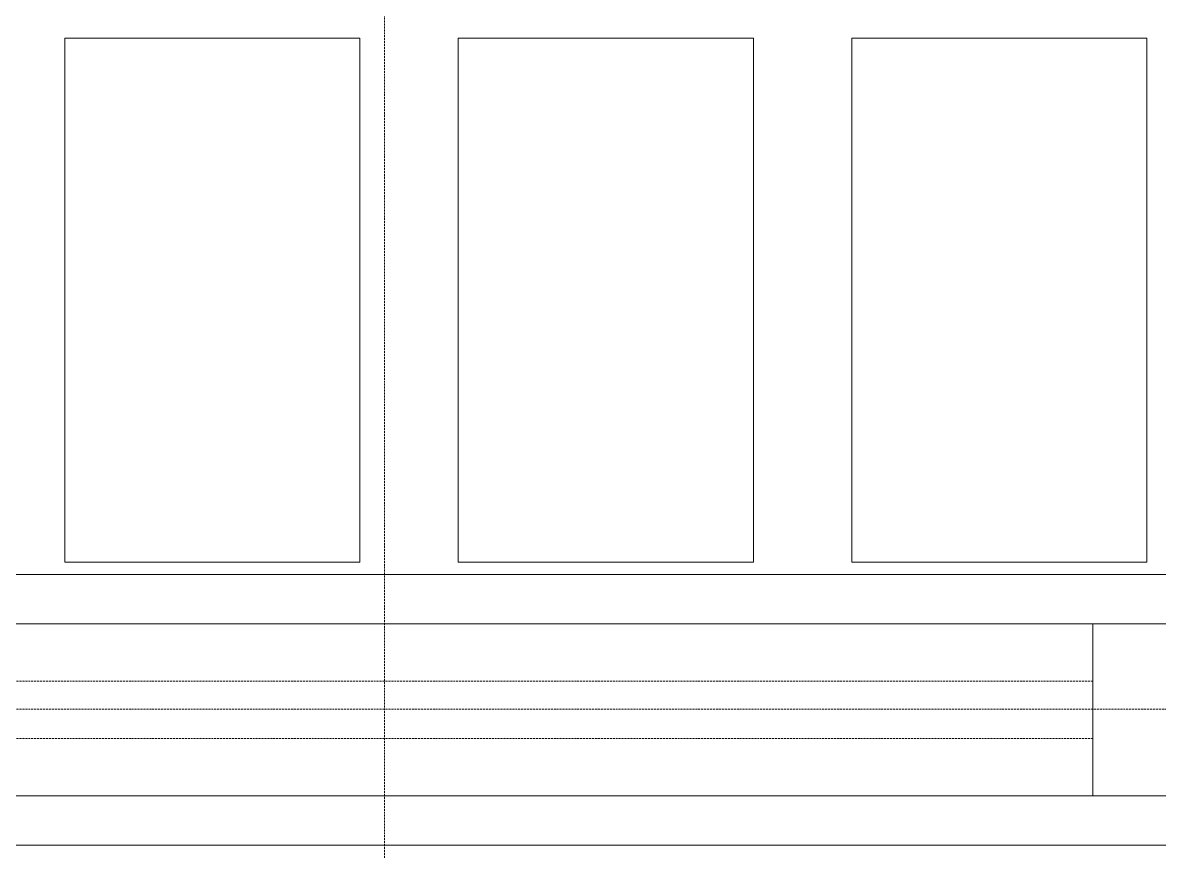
# Model space of a CAD drawing. Header units: millimetres. Extents: x -794326 to -715748, y -17796 to 22353.
# Drawn here: x -789450 to -788295, y 6968 to 7810 of the extents above; entities that cross this region are included whole.
import ezdxf

# ---------------------------------------------------------------- set-up
doc = ezdxf.new("R2010")
doc.units = ezdxf.units.MM
doc.linetypes.add('DPA_Hidden 50', pattern=[3, 2, -1])
doc.layers.add('A-DETL', color=1, linetype='Continuous', lineweight=70)
doc.layers.add('A-GLAZ-CURT', color=2, linetype='Continuous', lineweight=9)

# ---------------------------------------------------------------- blocks, each defined once
blk = doc.blocks.new('DPA_CP_Metal Ceiling Panel - Vertical Panel with Gap-10984940-4282-01 ENLARGED LOWER PLATFORM LEVEL - REFLECTED CEILING PLAN - SHEET 3')
at = {"layer": 'A-GLAZ-CURT'}
for p, q in [((-775657.4, 7794), (-775657.4, 7261.5)), ((-775357.4, 7794), (-775657.4, 7794)), ((-775357.4, 7794), (-775657.4, 7794)), ((-775657.4, 7794), (-775657.4, 7261.5)), ((-775657.4, 7261.5), (-775657.4, 7794)), ((-775657.4, 7794), (-775357.4, 7794)), ((-775357.4, 7794), (-775357.4, 7261.5)), ((-775357.4, 7261.5), (-775357.4, 7794)), ((-775357.4, 7794), (-775357.4, 7261.5)), ((-775357.4, 7261.5), (-775657.4, 7261.5)), ((-775657.4, 7261.5), (-775357.4, 7261.5)), ((-775357.4, 7261.5), (-775657.4, 7261.5))]:
    blk.add_line(p, q, dxfattribs=at)
blk = doc.blocks.new('DPA_CP_Metal Ceiling Air Supply1 - Linear Diffuser Air Supply-12447243-4282-01 ENLARGED LOWER PLATFORM LEVEL - REFLECTED CEILING PLAN - SHEET 3')
at = {"layer": 'A-GLAZ-CURT'}
for p, q in [((-777882.4, 5049), (-776282.4, 5049)), ((-777882.4, 5049), (-776282.4, 5049)), ((-777882.4, 5049), (-776282.4, 5049)), ((-776282.4, 4999), (-777882.4, 4999)), ((-776362.4, 4999), (-776362.4, 4824)), ((-776282.4, 4824), (-777882.4, 4824)), ((-777882.4, 4774), (-776282.4, 4774)), ((-776282.4, 4774), (-777882.4, 4774)), ((-776282.4, 4774), (-777882.4, 4774))]:
    blk.add_line(p, q, dxfattribs=at)
at = {"layer": 'A-GLAZ-CURT', "linetype": 'DPA_Hidden 50'}
for p, q in [((-776362.4, 4940.7), (-777802.4, 4940.7)), ((-776362.4, 4882.4), (-777802.4, 4882.4))]:
    blk.add_line(p, q, dxfattribs=at)

msp = doc.modelspace()

# ---------------------------------------------------------------- linework, layer by layer
at = {"layer": 'A-DETL', "color": 55, "linetype": 'DPA_Hidden 50', "lineweight": 9}
for p, q in [((-789082.4, 4774), (-789082.4, 11694)), ((-775357.4, 7112.2), (-790483.7, 7112.2))]:
    msp.add_line(p, q, dxfattribs=at)

# ---------------------------------------------------------------- block references
at = {"layer": 'A-GLAZ-CURT'}
for name, p in [('DPA_CP_Metal Ceiling Panel - Vertical Panel with Gap-10984940-4282-01 ENLARGED LOWER PLATFORM LEVEL - REFLECTED CEILING PLAN - SHEET 3', (-13750, 0)), ('DPA_CP_Metal Ceiling Panel - Vertical Panel with Gap-10984940-4282-01 ENLARGED LOWER PLATFORM LEVEL - REFLECTED CEILING PLAN - SHEET 3', (-13350, 0)), ('DPA_CP_Metal Ceiling Panel - Vertical Panel with Gap-10984940-4282-01 ENLARGED LOWER PLATFORM LEVEL - REFLECTED CEILING PLAN - SHEET 3', (-12950, 0)), ('DPA_CP_Metal Ceiling Air Supply1 - Linear Diffuser Air Supply-12447243-4282-01 ENLARGED LOWER PLATFORM LEVEL - REFLECTED CEILING PLAN - SHEET 3', (-12000, 2200))]:
    msp.add_blockref(name, p, dxfattribs=at)

doc.saveas('drawing.dxf')
